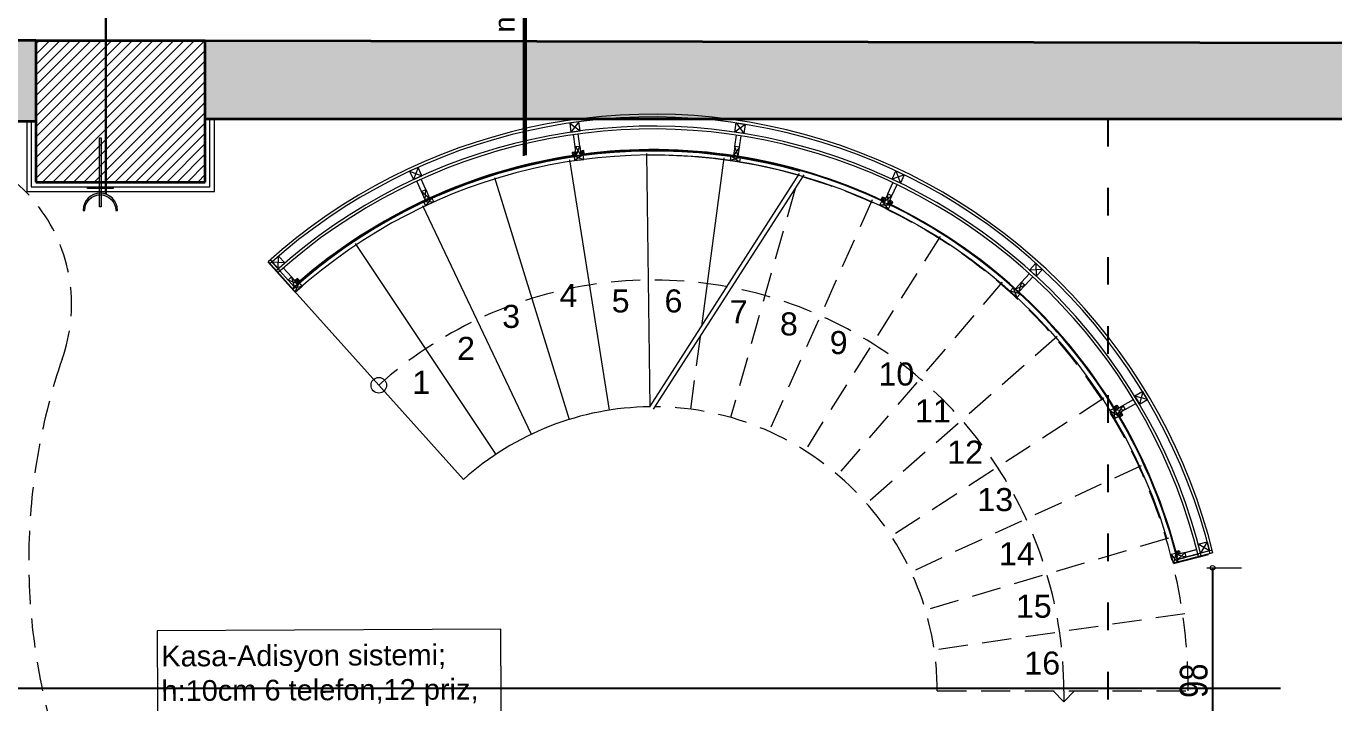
# Model space of a CAD drawing. Header units: millimetres. Extents: x 54215 to 67697, y 23496 to 56611.
# Drawn here: x 57009 to 57576, y 47301 to 47595 of the extents above; entities that cross this region are included whole.
import ezdxf

# ---------------------------------------------------------------- set-up
doc = ezdxf.new("R2010")
doc.units = ezdxf.units.MM
doc.linetypes.add('ACAD_ISO03W100', pattern=[30, 12, -18])
doc.linetypes.add('DASHED', pattern=[19.049999999999997, 12.7, -6.349999999999998])
for name, color, linetype, lineweight in [('- 0.09', 9, 'Continuous', 9), ('- 0.25', 43, 'Continuous', 25), ('no3_cam kesit arka', 141, 'Continuous', 18), ('no3_duvar kaplama', 8, 'Continuous', 0), ('no3_duvar mevcut', 4, 'Continuous', 35), ('no3_elektrik işaretleri', 10, 'Continuous', 0), ('no3_kutu profil gorunus', 8, 'Continuous', 0), ('no3_kutuprofil kesit', 74, 'Continuous', 18), ('no3_tefriş izdüşüm', 87, 'Continuous', 15), ('no3_yazı elektrik', 10, 'Continuous', 0), ('no3_ölçü tefriş', 252, 'Continuous', 0), ('t_elektrik', 1, 'Continuous', 30), ('t_yazı', 154, 'Continuous', 25), ('ölçü', 4, 'Continuous', 13)]:
    doc.layers.add(name, color=color, linetype=linetype, lineweight=lineweight)
doc.layers.add('0 rölöve', color=7, linetype='Continuous', true_color=0xf1380e)
for name, color, linetype, lineweight, true_color in [('no3_ahsap kesit on', 7, 'Continuous', 20, 0xfca103), ('no3_alçıpan kesit', 7, 'Continuous', 20, 0xf5003d), ('no3_tefriş ön ince', 7, 'Continuous', 18, 0x8c1aff)]:
    doc.layers.add(name, color=color, linetype=linetype, lineweight=lineweight, true_color=true_color)
doc.styles.add('olcu', font='arial.ttf', dxfattribs={"width": 0.8})
doc.styles.get("Standard").update_dxf_attribs({"font": 'arial.ttf'})
doc.dimstyles.new('tufan', dxfattribs={"dimtxt": 12, "dimasz": 0.5, "dimexe": 1.25, "dimexo": 0.625, "dimgap": 2, "dimtad": 1, "dimdec": 0, "dimzin": 1, "dimtxsty": 'olcu', "dimblk1": 'sol', "dimblk2": 'sag', "dimsah": 1, "dimcen": 0, "dimse1": 1, "dimse2": 1, "dimclrd": 256, "dimclrt": 256, "dimadec": 0, "dimazin": 0, "dimtfac": 1, "dimtdec": 0, "dimtix": 1, "dimtmove": 0, "dimatfit": 2, "dimldrblk": 'NONE', "dimfxl": 1.25, "dimarcsym": 0})

# ---------------------------------------------------------------- blocks, each defined once
blk = doc.blocks.new('plan girişblok')
at = {"layer": '- 0.09'}
h = blk.add_hatch(dxfattribs=at)
h.set_pattern_fill('ANSI31', color=256)
h.set_pattern_definition([(45, (2446.458079523405, 1691.4683913488), (-2.245064030267287, 2.245064030267287), [])])
h.paths.add_polyline_path([(3742.069556933275, 3361.459348802062), (3669.069556933275, 3361.459348802062), (3669.069556933275, 3299.959348802062), (3742.069556933275, 3299.959348802062)])
h.paths.add_polyline_path([(4427.569556933273, 3356.959348802063), (4354.069556933273, 3356.959348802063), (4354.069556933273, 3295.459348802062), (4427.569556933273, 3295.459348802062)])
h.paths.add_polyline_path([(5009.069556933273, 3355.959348802062), (4935.569556933273, 3355.959348802062), (4935.569556933273, 3294.459348802063), (5009.069556933273, 3294.459348802063)])
h.paths.add_polyline_path([(5006.069556933272, 2568.459348802062), (4933.069556933273, 2568.459348802062), (4933.069556933273, 2506.959348802062), (5006.069556933272, 2506.959348802062)])
h.paths.add_polyline_path([(4427.569556933273, 2569.459348802062), (4354.569556933273, 2569.459348802062), (4354.569556933273, 2507.959348802062), (4427.569556933273, 2507.959348802062)])
h.paths.add_polyline_path([(3742.069556933273, 2563.459348802062), (3669.069556933273, 2563.459348802062), (3669.069556933273, 2501.959348802062), (3742.069556933273, 2501.959348802062)])
at = {"layer": 'no3_duvar kaplama'}
h = blk.add_hatch(color=256, dxfattribs=at)
h.dxf.hatch_style = 1
h.paths.add_polyline_path([(3669.069556933273, 2563.459348802062), (3687.069556933273, 2563.459348802062), (3669.069556933273, 2563.459348802062), (3669.069556933273, 2501.959348802062), (3687.069556933273, 2501.959348802062), (5226.727549740031, 2507.866896666558), (5230.280961993162, 3355.959348802062), (3742.069556933275, 3356.959348802063), (3687.069556933275, 3361.459348802062), (3669.069556933275, 3361.459348802062), (3669.069556933275, 3293.959348802062), (3687.069556933275, 3293.959348802062), (3687.069556933275, 3299.959348802062), (3669.069556933275, 3299.959348802062), (3669.069556933275, 3361.459348802062), (3742.069556933275, 3361.459348802062), (3742.069556933275, 3321.959348802062), (4354.069556933273, 3321.959348802062), (4354.069556933273, 3356.959348802063), (4427.569556933273, 3356.959348802063), (4427.569556933273, 3322.959348802062), (4935.569556933273, 3322.959348802062), (4935.569556933273, 3355.959348802062), (5009.069556933273, 3355.959348802062), (5009.069556933273, 3318.959348802062), (5144.569556933273, 3318.959348802062), (5144.569556933273, 3310.459348802062), (5191.069556933273, 3310.459348802062), (5191.069556933273, 2572.959348802062), (5169.133588432907, 2572.959348802062), (5169.133588432907, 2538.459348802062), (5006.069556933272, 2538.459348802062), (5006.069556933272, 2506.959348802062), (4933.069556933273, 2506.959348802062), (4933.069556933273, 2538.459348802062), (4427.569556933273, 2538.459348802062), (4427.569556933273, 2507.959348802062), (4354.569556933273, 2507.959348802062), (4354.569556933273, 2538.459348802062), (3742.069556933273, 2538.459348802062), (3742.069556933273, 2501.959348802062), (3669.069556933273, 2501.959348802062)])
h.paths.add_polyline_path([(5191.069556933273, 2684.861994174058), (5191.069556933273, 2661.570043287291), (5203.304182241043, 2661.570043287291), (5203.304182241043, 2684.861994174058)], flags=17)
at = {"layer": '0 rölöve'}
for p, q in [((4466.214071325395, 3248.223101637494), (4454.854626982571, 3260.870750597773)), ((4848.121241854276, 3130.030487302618), (4863.237040673471, 3134.045491773533))]:
    blk.add_line(p, q, dxfattribs=at)
at = {"layer": 'no3_ahsap kesit on'}
for points in [[(4350.069556933273, 3321.959348802062), (4350.069556933273, 3291.459348802062), (4431.569556933273, 3291.459348802062), (4431.569556933273, 3322.959348802062)], [(4352.069556933273, 3321.959348802062), (4352.069556933273, 3293.459348802062), (4429.569556933272, 3293.459348802062), (4429.569556933272, 3322.959348802062)]]:
    blk.add_lwpolyline(points, dxfattribs=at)
at = {"layer": 'no3_alçıpan kesit'}
for p, q in [((4454.854626982451, 3260.870750597664), (4465.345407934456, 3249.190274793269)), ((4455.749324132353, 3261.670453844418), (4460.023898896981, 3256.911125883926)), ((4864.880231605964, 3135.723560121365), (4850.036104528188, 3131.780716127673)), ((4865.170326687644, 3134.559004296643), (4850.344162374653, 3130.620931508347))]:
    blk.add_line(p, q, dxfattribs=at)
for radius, start in [(250.3258950228078, 13.84229506106081), (249.1258950228078, 13.84229506106081), (245.1258950228079, 13.82880919437399), (243.9258950228079, 13.82366075593658)]:
    blk.add_arc((4622.123042987214, 3074.633453779258), radius, start, 131.928492374255, dxfattribs=at)
at = {"layer": 'no3_cam kesit arka'}
for p, q in [((4588.60446589627, 3307.179303664147), (4588.647264843979, 3306.882372274639)), ((4590.777737708585, 3307.482201136583), (4590.81776166539, 3307.184882985639)), ((4722.362992948203, 3287.125850311699), (4722.231201010681, 3286.856349133211)), ((4724.343145896823, 3286.180414791292), (4724.216430712758, 3285.908489687404)), ((4467.600079008907, 3251.618537206196), (4467.800539791428, 3251.395343401011)), ((4822.902270556353, 3196.652992907308), (4822.643738026816, 3196.50080574894)), ((4822.90227247025, 3196.652994497483), (4822.645903003217, 3196.497191107352)), ((4824.033090330833, 3194.772540219041), (4823.775276953629, 3194.619137929178)), ((4824.033088028953, 3194.772539274047), (4823.777454710564, 3194.615530973213)), ((4824.033088028953, 3194.772539274047), (4823.777454710564, 3194.615530973213)), ((4849.178104435146, 3133.724536357659), (4849.468079230782, 3133.801558426749))]:
    blk.add_line(p, q, dxfattribs=at)
for centre, radius, start, end in [((4622.123043222264, 3074.633463675833), 234.9490641007734, 98.20198162892328, 131.1237141066812), ((4622.123043222264, 3074.633463675833), 234.6490641007734, 98.20198162933589, 131.1237141066812), ((4622.123040055039, 3074.633463234401), 234.9490641007734, 64.74513944001593, 97.66687191814906), ((4622.123040055039, 3074.633463234401), 234.6490641007734, 64.74513944001593, 97.66687191773592), ((4622.123052183391, 3074.633457443648), 234.6490641007733, 31.28830148892369, 64.2100339662903), ((4622.123052183391, 3074.633457443648), 234.9490641007733, 31.28830148819988, 64.2100339662903), ((4622.123050535394, 3074.633460184137), 234.6490641007733, 13.78208133736207, 30.75319177295402), ((4622.123050535394, 3074.633460184137), 234.9490641007733, 14.32003693849139, 30.75319177365128)]:
    blk.add_arc(centre, radius, start, end, dxfattribs=at)
at = {"layer": 'no3_duvar kaplama'}
for p, q in [((4620.608592666473, 3197.950049675361), (4685.614763915623, 3299.154665832248)), ((4622.297330511667, 3196.878468301242), (4687.621131161531, 3298.577584610371))]:
    blk.add_line(p, q, dxfattribs=at)
blk.add_lwpolyline([(4619.277648074288, 3307.241946235903, -0.3356134305436399), (4845.179646436037, 3140.667980301675, -0.3356134305436399)], format="xyb", dxfattribs=at)
at = {"layer": 'no3_duvar mevcut'}
for p, q in [((4354.069556933273, 3356.959348802063), (3742.069556933275, 3356.959348802063)), ((4354.069556933273, 3356.959348802063), (4354.069556933273, 3295.459348802062)), ((4354.069556933273, 3356.959348802063), (4427.569556933273, 3356.959348802063)), ((4427.569556933273, 3295.459348802062), (4427.569556933273, 3356.959348802063)), ((4427.569556933273, 3356.959348802063), (4935.569556933273, 3355.959348802062)), ((4427.569556933273, 3322.959348802062), (4935.569556933273, 3322.959348802062)), ((3742.069556933275, 3321.959348802062), (4354.069556933273, 3321.959348802062)), ((4354.069556933273, 3295.459348802062), (4427.569556933273, 3295.459348802062))]:
    blk.add_line(p, q, dxfattribs=at)
at = {"layer": 'no3_kutu profil gorunus'}
for p, q in [((4588.227269868873, 3310.861382568721), (4587.54490994349, 3316.117273067219)), ((4590.210624773963, 3311.11887688018), (4589.528264848587, 3316.374767378686)), ((4657.588005317729, 3310.928300405387), (4658.301487043469, 3315.861483759905)), ((4659.567410290573, 3310.642020902989), (4660.278220012724, 3315.556729385477)), ((4521.537405077679, 3291.39289150892), (4519.509093433994, 3295.925612745108)), ((4523.362964210512, 3292.2097965539), (4521.32702794409, 3296.759556734549)), ((4724.002490773038, 3290.421164027772), (4726.24112569152, 3295.225174196552)), ((4725.815324798989, 3289.576396134005), (4728.053959717477, 3294.380406302785)), ((4463.565372721545, 3252.96803532575), (4460.023898896981, 3256.911125883926)), ((4465.053331422741, 3254.304440542568), (4461.511857598174, 3258.247531100737)), ((4782.139177730058, 3252.107285710918), (4785.514734722381, 3255.749431358818)), ((4783.606056433635, 3250.747775920965), (4786.994302476332, 3254.403612752184)), ((4826.141567473425, 3198.443790350648), (4830.708975495216, 3201.132430148471)), ((4827.156148529202, 3196.720240153744), (4831.723556550996, 3199.408879951567)), ((4853.098673074872, 3134.663534381543), (4857.916139483046, 3135.943132595232)), ((4853.105981447638, 3134.665475605405), (4858.228363516342, 3136.026064427308)), ((4853.89474488652, 3132.805634392048), (4858.694169784968, 3134.080440484388)), ((4853.902053259282, 3132.807575615902), (4859.024435327984, 3134.168164437804))]:
    blk.add_line(p, q, dxfattribs=at)
blk.add_arc((4622.123042987214, 3074.633453779258), 232.6258950228079, 74.20977696059188, 131.928492374255, dxfattribs=at)
at = {"layer": 'no3_kutuprofil kesit'}
for p, q in [((4585.868534249344, 3321.107229599511), (4590.348372109203, 3317.669839513648)), ((4589.83065462356, 3321.657568441544), (4586.381662299014, 3317.154850890722)), ((4662.114756025861, 3320.528501429981), (4657.559489359575, 3317.183786944159)), ((4658.161594348399, 3321.138898722573), (4661.51392899014, 3316.581784279515)), ((4588.227269868873, 3310.861382568721), (4590.725613396897, 3307.152167069995)), ((4588.742258491801, 3306.894672758528), (4590.210624773963, 3311.11887688018)), ((4658.994851285779, 3306.683210957308), (4657.588005317729, 3310.928300405387)), ((4588.70008754479, 3307.219495292011), (4587.019450632373, 3308.513890737231)), ((4587.212571365967, 3307.026374558417), (4588.506966811187, 3308.707011470833)), ((4587.750581039251, 3306.765925602798), (4591.974785160904, 3305.297559320628)), ((4591.717290849438, 3307.280914225725), (4588.008075350711, 3304.782570697702)), ((4592.170958628702, 3307.670110337073), (4590.490321716288, 3308.964505782293)), ((4590.683442449879, 3307.476989603478), (4591.977837895107, 3309.157626515895)), ((4659.935302201883, 3306.2140043982), (4655.679861239003, 3304.838787247561)), ((4655.980862571325, 3306.816007062844), (4659.634300869568, 3304.236784582921)), ((4659.567410290573, 3310.642020902989), (4657.015446312942, 3306.969490459698)), ((4516.360002636302, 3300.194733405544), (4521.660803274461, 3298.214603170302)), ((4519.995171029317, 3301.863754004087), (4518.021944112113, 3296.553668494701)), ((4727.530897015191, 3300.360935225653), (4729.459621600677, 3295.0298351229)), ((4731.141645226244, 3298.639382131085), (4725.833953599116, 3296.719371018495)), ((4521.537405077679, 3291.39289150892), (4524.99677430048, 3288.558678288231)), ((4523.171215167646, 3287.741773243244), (4523.362964210512, 3292.2097965539)), ((4526.033876275984, 3288.694104149698), (4523.225484451436, 3285.213739892927)), ((4721.091680155592, 3287.72596561534), (4723.084881617023, 3288.452015155075)), ((4722.451305656178, 3287.092389654492), (4721.725256116441, 3289.085591115924)), ((4725.815324798989, 3289.576396134005), (4722.312954985499, 3286.795495975865)), ((4724.125789011457, 3285.950728082094), (4724.002490773038, 3290.421164027772)), ((4522.395017113637, 3287.033169474096), (4526.864343613777, 3286.874674568528)), ((4725.032205389847, 3285.52834213867), (4720.561769440499, 3285.405044033483)), ((4721.406537388296, 3287.217878034266), (4724.187437442057, 3283.715508137895)), ((4724.264139656952, 3286.247621706694), (4726.257341118382, 3286.97367124643)), ((4725.623765157534, 3285.614045745846), (4724.897715617799, 3287.607247207278)), ((4462.197973169282, 3260.476711538272), (4456.551176520175, 3260.777668316099)), ((4459.222055766892, 3257.803901104642), (4459.482224058605, 3263.344014133327)), ((4788.294533773782, 3260.242578610677), (4788.441651874919, 3254.610275682841)), ((4465.053331422741, 3254.304440542568), (4466.238183155174, 3249.992117923357)), ((4791.253423463402, 3257.550445802677), (4785.487742094765, 3257.307388400302)), ((4467.72614185637, 3251.328523140176), (4463.565372721545, 3252.96803532575)), ((4469.657730553668, 3250.375126525702), (4465.345407934456, 3249.190274793269)), ((4468.641650099742, 3252.554020857962), (4466.523377161237, 3252.667685971254)), ((4466.681813151279, 3247.702316092072), (4468.321325336851, 3251.863085226898)), ((4467.639346187132, 3253.669989883864), (4467.525681073848, 3251.551716945352)), ((4778.464082670224, 3249.610017017673), (4780.069436091651, 3245.435949410138)), ((4779.420158150153, 3249.173528303757), (4783.606056433635, 3250.747775920965)), ((4782.139177730058, 3252.107285710918), (4780.887036853733, 3247.814018513804)), ((4781.417992450382, 3246.912904300218), (4777.115526311494, 3248.1330621276)), ((4834.698480630916, 3204.538784237648), (4833.251023521936, 3199.045144972217)), ((4822.187176114099, 3197.276403748227), (4822.492788291876, 3192.814722316653)), ((4822.215804017838, 3197.873453587141), (4824.269402488711, 3197.341726852406)), ((4822.976739885902, 3196.580790984342), (4823.508466620638, 3198.634389455212)), ((4826.141567473425, 3198.443790350648), (4823.709048135394, 3194.691078042183)), ((4836.756863488869, 3201.108884862846), (4831.221861207085, 3202.492245246354)), ((4824.216338428946, 3193.829303474079), (4820.463625977025, 3196.261822590801)), ((4822.694467079613, 3196.414628239087), (4827.156148529202, 3196.720240153744)), ((4823.991321043328, 3194.857240847268), (4826.044919514204, 3194.325514112534)), ((4824.752256911398, 3193.564578244463), (4825.283983646134, 3195.61817671534)), ((4849.137602476029, 3135.163421267396), (4850.972405558276, 3134.098762801325)), ((4849.522674784113, 3133.713690493234), (4850.587333250192, 3135.54849357548)), ((4863.723978263532, 3135.401040900375), (4858.852400110844, 3138.276453024569)), ((4862.717171923423, 3139.272271004986), (4859.8504626813, 3134.402969953037)), ((4850.016293843944, 3130.533844240759), (4847.081489737729, 3133.908296027068)), ((4849.018231273491, 3134.407327312299), (4848.079552308185, 3130.034812955531)), ((4853.612102818997, 3132.730560015997), (4849.232724343782, 3133.6366748933)), ((4853.619411191756, 3132.732501239858), (4849.240032716544, 3133.638616117176)), ((4849.746154087906, 3131.70370052776), (4853.098673074872, 3134.663534381543)), ((4849.753462460665, 3131.705641751625), (4853.105981447638, 3134.665475605405))]:
    blk.add_line(p, q, dxfattribs=at)
for points in [[(4590.348372109203, 3317.669839513648), (4589.83065462356, 3321.657568441544), (4585.868534249344, 3321.107229599511), (4586.381662299014, 3317.154850890722)], [(4657.559489359575, 3317.183786944159), (4658.161594348399, 3321.138898722573), (4662.114756025861, 3320.528501429981), (4661.51392899014, 3316.581784279515)], [(4590.725613396897, 3307.152167069995), (4588.742258491801, 3306.894672758528), (4588.227269868873, 3310.861382568721), (4590.210624773963, 3311.11887688018)], [(4657.015446312942, 3306.969490459698), (4658.994851285779, 3306.683210957308), (4659.567410290573, 3310.642020902989), (4657.588005317729, 3310.928300405387)], [(4588.70008754479, 3307.219495292011), (4587.212571365967, 3307.026374558417), (4587.019450632373, 3308.513890737231), (4588.506966811187, 3308.707011470833)], [(4591.974785160904, 3305.297559320628), (4591.717290849438, 3307.280914225725), (4587.750581039251, 3306.765925602798), (4588.008075350711, 3304.782570697702)], [(4590.683442449879, 3307.476989603478), (4592.170958628702, 3307.670110337073), (4591.977837895107, 3309.157626515895), (4590.490321716288, 3308.964505782293)], [(4655.679861239003, 3304.838787247561), (4655.980862571325, 3306.816007062844), (4659.935302201883, 3306.2140043982), (4659.634300869568, 3304.236784582921)], [(4521.660803274461, 3298.214603170302), (4519.995171029317, 3301.863754004087), (4516.360002636302, 3300.194733405544), (4518.021944112113, 3296.553668494701)], [(4725.833953599116, 3296.719371018495), (4727.530897015191, 3300.360935225653), (4731.141645226244, 3298.639382131085), (4729.459621600677, 3295.0298351229)], [(4524.99677430048, 3288.558678288231), (4523.171215167646, 3287.741773243244), (4521.537405077679, 3291.39289150892), (4523.362964210512, 3292.2097965539)], [(4526.864343613777, 3286.874674568528), (4526.033876275984, 3288.694104149698), (4522.395017113637, 3287.033169474096), (4523.225484451436, 3285.213739892927)], [(4722.451305656178, 3287.092389654492), (4721.091680155592, 3287.72596561534), (4721.725256116441, 3289.085591115924), (4723.084881617023, 3288.452015155075)], [(4722.312954985499, 3286.795495975865), (4724.125789011457, 3285.950728082094), (4725.815324798989, 3289.576396134005), (4724.002490773038, 3290.421164027772)], [(4720.561769440499, 3285.405044033483), (4721.406537388296, 3287.217878034266), (4725.032205389847, 3285.52834213867), (4724.187437442057, 3283.715508137895)], [(4724.264139656952, 3286.247621706694), (4725.623765157534, 3285.614045745846), (4726.257341118382, 3286.973671246437), (4724.897715617799, 3287.607247207278)], [(4456.551176520175, 3260.777668316099), (4459.222055766892, 3257.803901104642), (4462.197973169282, 3260.476711538272), (4459.482224058605, 3263.344014133327)], [(4788.441651874919, 3254.610275682841), (4791.253423463402, 3257.550445802677), (4788.294533773782, 3260.242578610677), (4785.487742094765, 3257.307388400302)], [(4466.238183155174, 3249.992117923357), (4467.72614185637, 3251.328523140176), (4465.053331422741, 3254.304440542568), (4463.565372721545, 3252.96803532575)], [(4465.345407934456, 3249.190274793269), (4466.681813151279, 3247.702316092072), (4469.657730553668, 3250.375126525702), (4468.321325336851, 3251.863085226898)], [(4468.641650099742, 3252.554020857962), (4467.639346187132, 3253.669989883864), (4466.523377161237, 3252.667685971254), (4467.525681073848, 3251.551716945352)], [(4780.069436091651, 3245.435949410138), (4781.417992450382, 3246.912904300218), (4778.464082670224, 3249.610017017673), (4777.115526311494, 3248.1330621276)], [(4780.887036853733, 3247.814018513804), (4779.420158150153, 3249.173528303757), (4782.139177730058, 3252.107285710918), (4783.606056433635, 3250.747775920965)], [(4833.251023521936, 3199.045144972217), (4836.756863488869, 3201.108884862846), (4834.698480630916, 3204.538784237648), (4831.221861207085, 3202.492245246354)], [(4822.492788291876, 3192.814722316653), (4824.216338428946, 3193.829303474079), (4822.187176114099, 3197.276403748227), (4820.463625977025, 3196.261822590801)], [(4822.976739885902, 3196.580790984342), (4822.215804017838, 3197.873453587141), (4823.508466620644, 3198.634389455212), (4824.269402488711, 3197.341726852406)], [(4823.709048135394, 3194.691078042183), (4822.694467079613, 3196.414628239087), (4826.141567473425, 3198.443790350648), (4827.156148529202, 3196.720240153744)], [(4823.991321043328, 3194.857240847268), (4824.752256911398, 3193.564578244463), (4826.044919514204, 3194.325514112534), (4825.283983646134, 3195.61817671534)], [(4849.522674784113, 3133.713690493234), (4849.137602476029, 3135.163421267396), (4850.587333250192, 3135.54849357548), (4850.972405558276, 3134.098762801325)], [(4858.852400110844, 3138.276453024569), (4862.717171923423, 3139.272271004986), (4863.723978263532, 3135.401040900375), (4859.8504626813, 3134.402969953037)], [(4847.081489737729, 3133.908296027068), (4849.018231273491, 3134.407327312299), (4850.016293843944, 3130.533844240759), (4848.079552308185, 3130.034812955531)], [(4849.232724343782, 3133.6366748933), (4849.746154087906, 3131.70370052776), (4853.612102818997, 3132.730560015997), (4853.098673074872, 3134.663534381543)], [(4849.240032716544, 3133.638616117176), (4849.753462460665, 3131.705641751625), (4853.619411191756, 3132.732501239858), (4853.105981447638, 3134.665475605405)]]:
    blk.add_lwpolyline(points, close=True, dxfattribs=at)
at = {"layer": 'no3_tefriş izdüşüm', "linetype": 'DASHED'}
blk.add_line((4365.438870282413, 3218.684599449036), (4365.438870282413, 3218.684599449036), dxfattribs=at)
blk.add_lwpolyline([(4365.438870282413, 3218.684599449036), (4365.438870282413, 3218.684599449036, 0.5193558159528286), (4299.569556933273, 3312.374967933131), (3679.069556933275, 3312.374967933131)], format="xyb", dxfattribs=at)
blk.add_arc((4621.448688660586, 3131.360144088642), 270.493230248029, 161.1655901189817, 195.9338624658179, dxfattribs=at)
at = {"layer": 'no3_tefriş ön ince'}
for p, q in [((4585.838559154703, 3305.120784279658), (4602.94464684885, 3196.459007357873)), ((4619.269085930171, 3307.941893869429), (4620.614565720336, 3197.959348802062)), ((4652.758617830431, 3305.939387214217), (4643.091858734193, 3232.953038908731)), ((4553.158208521976, 3297.534384453349), (4585.671238378496, 3192.449167179228)), ((4521.903695273149, 3285.339542044305), (4569.151465382287, 3186.003505180976)), ((4492.721201679962, 3268.78838355052), (4553.726871635311, 3177.255284437146)), ((4539.71635824954, 3166.385373071018), (4466.214071325395, 3248.223101637494))]:
    blk.add_line(p, q, dxfattribs=at)
at = {"layer": 'no3_tefriş ön ince', "linetype": 'DASHED'}
for p, q in [((4683.745146616687, 3292.543272474257), (4655.681998409925, 3193.305577271305)), ((4717.158228400561, 3287.728002798336), (4672.354498431172, 3187.265941397877)), ((4746.736854990957, 3271.895642619617), (4687.988470808942, 3178.897646103549)), ((4773.739110114901, 3251.984916916517), (4702.260685560203, 3168.37370461112)), ((4642.474397747383, 3228.291060452473), (4638.315672128139, 3196.891685177725)), ((4797.606726285731, 3228.407476891684), (4714.876066832139, 3155.911697798183)), ((4817.846244196759, 3201.650782504446), (4725.573793550224, 3141.769275745821)), ((4834.039214916828, 3172.268024310878), (4734.132691853969, 3126.238830862683)), ((4845.850851257825, 3140.8666863338), (4740.375807832568, 3109.641452716729)), ((4853.036949448505, 3108.095986423716), (4744.174066019905, 3092.320289557618)), ((4745.448938010025, 3074.633453779258), (4855.448938010026, 3074.633453779258)), ((4800.448938010026, 3069.936259864568), (4795.751744095336, 3074.633453779258)), ((4800.448938010026, 3074.633453779258), (4800.448938010026, 3069.936259864568)), ((4800.448938010026, 3069.936259864568), (4805.146131924708, 3074.633453779258))]:
    blk.add_line(p, q, dxfattribs=at)
at = {"layer": 'no3_tefriş ön ince'}
blk.add_circle((4502.965214787413, 3207.304237354205), 3.382172937593168, dxfattribs=at)
for radius, start in [(234.3258950228078, 74.20977696059188), (123.3258950228078, 90.70361372740646)]:
    blk.add_arc((4622.123042987214, 3074.633453779258), radius, start, 131.928492374255, dxfattribs=at)
at = {"layer": 'no3_tefriş ön ince', "linetype": 'DASHED'}
for radius, end in [(232.3258950228077, 73.69711478859021), (178.325895022808, 131.928492374255), (123.3258950228078, 89.59738093893499)]:
    blk.add_arc((4622.123042987214, 3074.633453779258), radius, 0, end, dxfattribs=at)
at = {"layer": 't_yazı', "char_height": 10, "width": 307.9126286178653, "attachment_point": 7}
for s, insert in [('4', (4581.452657161373, 3241.261802855829)), ('5', (4604.10479341561, 3238.763179649417)), ('6', (4627.040046983688, 3238.763179649417)), ('7', (4655.41501986711, 3234.209261106284)), ('3', (4556.547540196063, 3232.0450620298)), ('8', (4677.17409318029, 3228.773949423966)), ('2', (4536.945868049921, 3218.30787222361)), ('9', (4698.786127623956, 3220.694399425171)), ('10', (4719.957110809683, 3207.032643795777)), ('1', (4517.496873402719, 3203.557458096569)), ('11', (4735.828613662959, 3191.161140942503)), ('12', (4749.795541800397, 3173.239284116018)), ('13', (4762.880367421964, 3152.526295024771)), ('14', (4772.289678759944, 3129.169126515968)), ('15', (4779.640707327138, 3106.252639852028)), ('16', (4783.316221610743, 3081.57333746025))]:
    blk.add_mtext(s, dxfattribs=dict(at, insert=insert))
blk = doc.blocks.new('sol')
at = {"layer": 'ölçü'}
blk.add_line((0, 5), (0, -25), dxfattribs=at)
blk.add_circle((0, 0), 2, dxfattribs=at)
blk = doc.blocks.new('sag')
at = {"layer": 'ölçü'}
blk.add_line((0, -5), (0, 25), dxfattribs=at)
blk.add_circle((0, 0), 2, dxfattribs=at)
blk = doc.blocks.new('*D430')
at = {"layer": 'Defpoints', "color": 0, "transparency": 16777216}
for p in [(57522.3743771813, 47360.0307148422), (57522.3743771813, 47262.01722296436), (57523.8030426628, 47262.01722296436)]:
    blk.add_point(p, dxfattribs=at)
at = {"layer": 'no3_ölçü tefriş', "lineweight": -2, "transparency": 16777216}
blk.add_line((57523.8030426628, 47359.5307148422), (57523.8030426628, 47262.51722296436), dxfattribs=at)
at = {"layer": 'no3_ölçü tefriş', "lineweight": -2, "transparency": 16777216, "xscale": 0.5, "yscale": 0.5, "zscale": 0.5}
for name, p, rotation in [('sol', (57523.8030426628, 47360.0307148422), 90), ('sag', (57523.8030426628, 47262.01722296436), 270)]:
    blk.add_blockref(name, p, dxfattribs=dict(at, rotation=rotation))
at = {"layer": 'no3_ölçü tefriş', "transparency": 16777216, "insert": (57515.67616681012, 47311.0239689033), "char_height": 12, "attachment_point": 5, "rotation": 90, "style": 'olcu'}
blk.add_mtext('98', dxfattribs=at)
blk = doc.blocks.new('_None')
blk = doc.blocks.new('orta ünite')
at = {"layer": 'no3_kutuprofil kesit'}
blk.add_lwpolyline([(4179.303225129647, 3070.556771286462), (4316.319397164931, 3070.556771286462, -0.4142135623730951), (4362.416819649331, 3024.459348802066), (4362.416819649331, 2998.459348802066, -0.4142135623730951), (4316.319397164931, 2952.361926317662), (4179.303225129647, 2952.361926317662)], format="xyb", dxfattribs=at)
blk = doc.blocks.new('A$C2A9529C1')
at = {"layer": 'no3_elektrik işaretleri'}
h = blk.add_hatch(color=256, dxfattribs=at)
edge = h.paths.add_edge_path()
edge.add_line((-7.597300282e-07, 8.879649158e-07), (-7.597300282e-07, 0.648000887965054))
edge.add_ellipse((-7.597300282e-07, 6.48000088796516), major_axis=(-4.123846747880223, 4.123846747880223), ratio=0.99999999999994, start_angle=134.9999999999982, end_angle=314.9999999999982)
edge.add_line((-7.597300282e-07, 12.31200088796458), (-7.597300282e-07, 12.96000088796473))
edge.add_ellipse((-7.597300282e-07, 6.48000088796516), major_axis=(-4.582051942088879, -4.582051942088879), ratio=0.9999999999999128, start_angle=45.0000000000025, end_angle=225.0000000000025, ccw=False)
for points in [[(8.843067012122443, 1.620000887964805), (8.195067012122761, 1.620000887964805), (8.195067012122761, 11.34000088796506), (8.843067012122443, 11.34000088796506)], [(27.29936161965407, 6.804000887964776), (27.29936161965407, 6.156000887964862), (1.379361619653535, 6.156000887964862), (1.379361619653535, 6.804000887964776)]]:
    blk.add_hatch(color=256, dxfattribs=at).paths.add_polyline_path(points)
blk.add_lwpolyline([(-7.597300282e-07, 12.96000088796495), (-7.597300282e-07, 12.31200088796458, -0.9999999999999944), (-7.597300282e-07, 0.6480008879650541), (-7.597300282e-07, 8.879649158e-07, 0.9999999999999944)], format="xyb", close=True, dxfattribs=at)
for points in [[(8.843067012122443, 11.34000088796506), (8.843067012122443, 1.620000887964805), (8.195067012122761, 1.620000887964805), (8.195067012122761, 11.34000088796506)], [(27.29936161965407, 6.156000887964862), (1.379361619653535, 6.156000887964862), (1.379361619653535, 6.804000887964776), (27.29936161965407, 6.804000887964776)]]:
    blk.add_lwpolyline(points, close=True, dxfattribs=at)

msp = doc.modelspace()

# ---------------------------------------------------------------- linework, layer by layer
at = {"layer": '- 0.25', "linetype": 'ACAD_ISO03W100'}
msp.add_line((57478.33468664293, 47554.94516257948), (57478.33468664293, 46770.44516257948), dxfattribs=at)
msp.add_line((57224.65270981442, 47538.80701859637), (57224.65270981442, 47643.78509234041))
at = {"layer": '0 rölöve'}
msp.add_line((57553.30291490771, 47307.65587787396), (56166.41780045924, 47307.65587787396), dxfattribs=at)
at = {"layer": 'no3_yazı elektrik', "elevation": 0.0003645491940182}
msp.add_lwpolyline([(57065.96071723796, 47236.87020659528), (57215.18231177773, 47237.63541208), (57214.69122797683, 47333.40094080439), (57065.46963343701, 47332.63573531968)], close=True, dxfattribs=at)
at = {"layer": 't_elektrik'}
for p, q in [((57225.55072648459, 47539.21544413921), (57225.55072648459, 47644.19351788325)), ((57043.21980203727, 47522.31458823737), (57043.21980203727, 47627.29266198142))]:
    msp.add_line(p, q, dxfattribs=at)

# ---------------------------------------------------------------- block references
at = {"layer": '0 rölöve'}
for name in ['plan girişblok', 'orta ünite']:
    msp.add_blockref(name, (52658.76512970964, 44231.98581377742), dxfattribs=at)
at = {"layer": 'no3_elektrik işaretleri', "xscale": 1.152000000007683, "yscale": 1.152000000007683, "zscale": 1.152000000007683, "rotation": 89.9999999999999}
msp.add_blockref('A$C2A9529C1', (57048.22981176294, 47515.19519935481, 0.0005712484638302), dxfattribs=at)

# ---------------------------------------------------------------- texts
at = {"layer": 'no3_yazı elektrik', "insert": (57067.26461714791, 47326.1943462859), "char_height": 9, "width": 243.1547946534265, "attachment_point": 1, "rotation": 0.2938090869092873}
msp.add_mtext("Kasa-Adisyon sistemi;\\Ph:10cm 6 telefon,12 priz,\\P2 data, 2 ups h:85cm'de \\Pkablo kanalından geçecektir.\\PBütün data kabloları\\Pkasadan çıkacaktır.", dxfattribs=at)
at = {"layer": 't_elektrik', "insert": (57237.99922522655, 47678.28726399118, 0.0007140605797878), "char_height": 9, "width": 385.5589293680532, "attachment_point": 1, "rotation": 269.90819074276135}
msp.add_mtext('E. ışıklı görsel \\Piçin elektrik ucu', dxfattribs=at)

# ---------------------------------------------------------------- dimensions: what is measured, and where the dimension line sits
at = {"layer": 'no3_ölçü tefriş'}
dim = msp.add_aligned_dim(p1=(57522.3743771813, 47360.0307148422), p2=(57522.3743771813, 47262.01722296436), distance=1.4286654815005024, dimstyle='tufan', dxfattribs=at)
dim.commit()
dim.dimension.update_dxf_attribs({"geometry": '*D430', "text_midpoint": (57515.67616681012, 47311.0239689033)})

doc.saveas('drawing.dxf')
